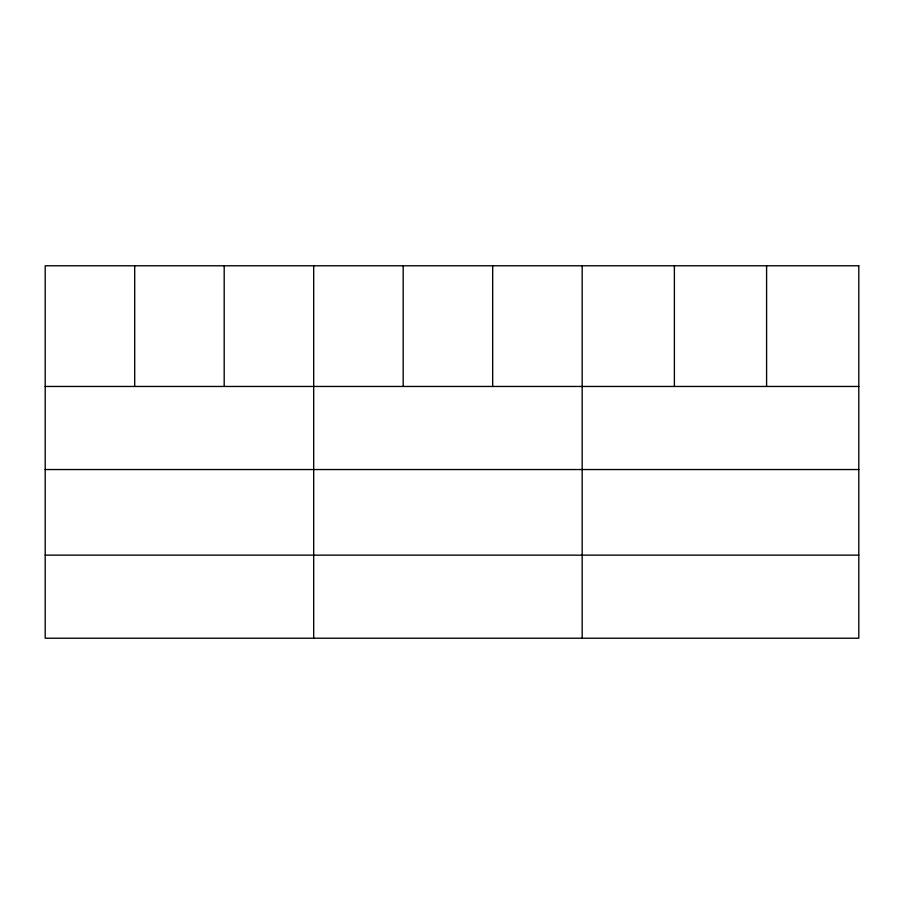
<?xml version="1.0" encoding="UTF-8"?>
<svg xmlns="http://www.w3.org/2000/svg" width="904" height="904" viewBox="0 0 904 904"><rect width="100%" height="100%" fill="white"/><g stroke="black" fill="none" stroke-linecap="round" stroke-linejoin="round"><path stroke-width="1.36" d="M45.2 386.46L858.8 386.46M45.2 469.538L858.8 469.538M45.2 555.146L858.8 555.146M766.592 265.776L766.592 386.46M674.384 265.776L674.384 386.46M582.176 265.776L582.176 638.224M492.68 265.776L492.68 386.46M403.184 265.776L403.184 386.46M313.688 265.776L313.688 638.224M224.192 265.776L224.192 386.46M134.696 265.776L134.696 386.46M858.8 265.776L45.2 265.776L45.2 638.224L858.8 638.224L858.8 265.776"/></g></svg>
